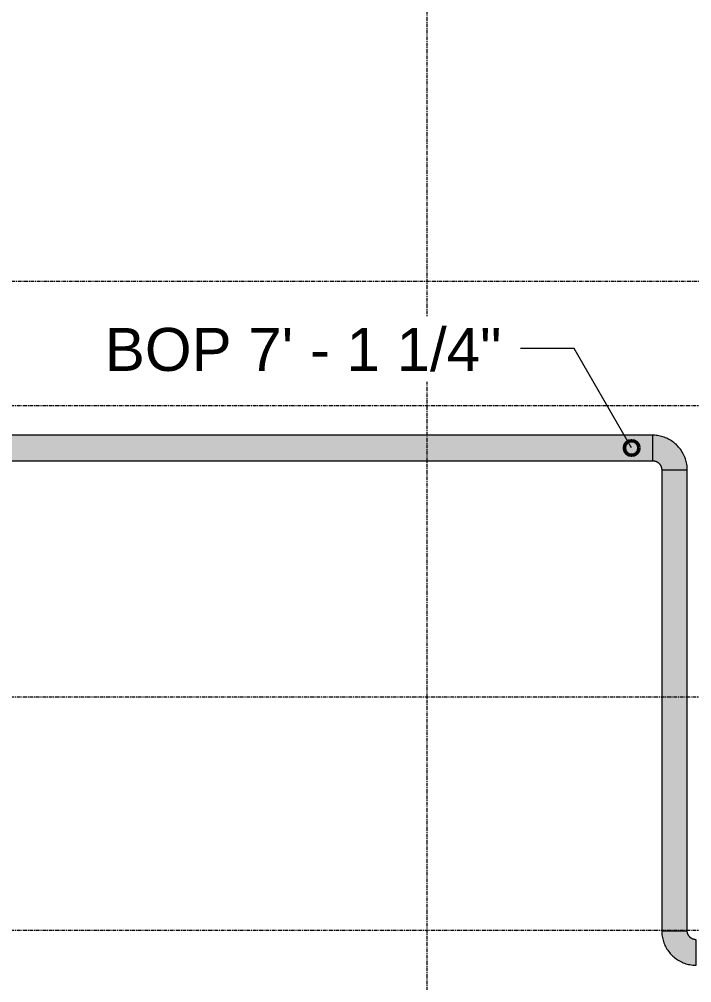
# Model space of a CAD drawing. Header units: inches. Extents: x -3679 to 241, y -496 to 1784.
# Drawn here: x -2791.9 to -2699.6, y 732.8 to 865 of the extents above; entities that cross this region are included whole.
import ezdxf

# ---------------------------------------------------------------- set-up
doc = ezdxf.new("R2010")
doc.units = ezdxf.units.IN
doc.header["$MEASUREMENT"] = 0
doc.linetypes.add('Grid Line', pattern=[0.875, 0.5, -0.125, 0.125, -0.125])
for name, color, linetype, lineweight in [('G-ANNO-DIMS', 251, 'Continuous', 9), ('P-PIPE', 1, 'Continuous', 9), ('S-GRID', 8, 'Continuous', 9)]:
    doc.layers.add(name, color=color, linetype=linetype, lineweight=lineweight)
doc.styles.add('Arial_1', font='arial.ttf', dxfattribs={"height": 5.901198})

# ---------------------------------------------------------------- blocks, each defined once
blk = doc.blocks.new('Elbow - Welded - Generic - Standard-V9-LOWER PARKING')
at = {"layer": 'P-PIPE'}
for points in [[(-2699.01, 735.2), (-2699, 736.07), (-2699.01, 738.7), (-2699.63, 738.86), (-2700.08, 739.32), (-2700.25, 739.94), (-2701.13, 739.94), (-2703.75, 739.94), (-2703.52, 738.47), (-2702.84, 737.15), (-2701.76, 736.09), (-2700.47, 735.43), (-2699.38, 735.26)], [(-2702.84, 737.15), (-2703.18, 737.81), (-2703.01, 737.43), (-2702.93, 737.29)]]:
    blk.add_hatch(color=256, dxfattribs=at).paths.add_polyline_path(points, flags=0)
at = {"layer": 'P-PIPE', "flags": 128}
for points in [[(-2703.75, 739.94), (-2703.75, 739.75), (-2703.73, 739.56), (-2703.72, 739.37), (-2703.69, 739.18), (-2703.66, 739), (-2703.61, 738.81), (-2703.57, 738.63), (-2703.51, 738.45), (-2703.45, 738.27), (-2703.38, 738.09), (-2703.3, 737.92), (-2703.21, 737.75), (-2703.12, 737.58), (-2703.03, 737.42), (-2702.92, 737.26), (-2702.81, 737.11), (-2702.7, 736.96), (-2702.57, 736.81), (-2702.45, 736.67), (-2702.36, 736.58)], [(-2699.89, 739.06), (-2699.92, 739.1), (-2699.95, 739.13), (-2699.98, 739.17), (-2700.01, 739.21), (-2700.04, 739.25), (-2700.07, 739.29), (-2700.09, 739.34), (-2700.12, 739.38), (-2700.14, 739.43), (-2700.16, 739.47), (-2700.18, 739.52), (-2700.19, 739.56), (-2700.21, 739.61), (-2700.22, 739.66), (-2700.23, 739.71), (-2700.24, 739.76), (-2700.24, 739.81), (-2700.25, 739.86), (-2700.25, 739.91), (-2700.25, 739.94)], [(-2699.01, 738.7), (-2699.06, 738.7), (-2699.11, 738.7), (-2699.16, 738.71), (-2699.21, 738.71), (-2699.25, 738.72), (-2699.3, 738.73), (-2699.35, 738.74), (-2699.4, 738.76), (-2699.45, 738.78), (-2699.49, 738.79), (-2699.54, 738.81), (-2699.58, 738.84), (-2699.63, 738.86), (-2699.67, 738.89), (-2699.71, 738.91), (-2699.75, 738.94), (-2699.79, 738.97), (-2699.83, 739), (-2699.86, 739.04), (-2699.89, 739.06)], [(-2702.36, 736.58), (-2702.22, 736.45), (-2702.08, 736.33), (-2701.93, 736.21), (-2701.78, 736.09), (-2701.63, 735.98), (-2701.47, 735.88), (-2701.3, 735.79), (-2701.13, 735.7), (-2700.96, 735.62), (-2700.79, 735.54), (-2700.61, 735.48), (-2700.43, 735.41), (-2700.25, 735.36), (-2700.06, 735.32), (-2699.88, 735.28), (-2699.69, 735.25), (-2699.5, 735.22), (-2699.31, 735.21), (-2699.13, 735.2), (-2699.01, 735.2)]]:
    blk.add_lwpolyline(points, dxfattribs=at)
at = {"layer": 'P-PIPE'}
for centre, major_axis, ratio, start_param, end_param in [((-2702, 739.94), (-1.75, 0), 0.002083, 0.002086, 0.131949), ((-2702, 739.94), (1.75, 0), 0.002083, 3.405478, 3.664553), ((-2702, 739.94), (1.75, 0), 0.002083, 3.667278, 3.926651), ((-2702, 739.94), (1.75, 0), 0.002083, 3.929077, 4.188595), ((-2702, 739.94), (1.75, 0), 0.002083, 4.190876, 4.45049), ((-2702, 739.94), (1.75, 0), 0.002083, 4.452676, 4.712366), ((-2702, 739.94), (1.75, 0), 0.002083, 4.714475, 4.974236), ((-2702, 739.94), (1.75, 0), 0.002083, 4.976275, 5.236112), ((-2702, 739.94), (1.75, 0), 0.002083, 5.238074, 5.498008), ((-2702, 739.94), (1.75, 0), 0.002083, 5.499873, 5.759953), ((-2702, 739.94), (1.75, 0), 0.002083, 5.761673, 6.022056), ((-2702, 739.94), (1.75, 0), 0.002083, 6.023472, 6.283185), ((-2699.01, 736.95), (0, 1.75), 0.002086, 6.0234, 6.281102), ((-2699.01, 736.95), (0, 1.75), 0.002086, 5.760225, 6.019303), ((-2699.01, 736.95), (0, 1.75), 0.002086, 3.141593, 5.757503)]:
    blk.add_ellipse(centre, major_axis=major_axis, ratio=ratio, start_param=start_param, end_param=end_param, dxfattribs=at)
blk = doc.blocks.new('Elbow - Welded - Generic - Standard-1140190-LOWER PARKING')
at = {"layer": 'P-PIPE'}
for points in [[(-2702, 803.15), (-2700.25, 803.15), (-2700.48, 804.62), (-2701.16, 805.94), (-2702.23, 807), (-2703.53, 807.66), (-2704.99, 807.9), (-2704.99, 807.02), (-2704.99, 804.4), (-2704.37, 804.23), (-2703.92, 803.77), (-2703.75, 803.15), (-2702.66, 803.15), (-2702, 803.15)], [(-2700.82, 805.28), (-2700.99, 805.66), (-2701.05, 805.73), (-2700.95, 805.53)]]:
    blk.add_hatch(color=256, dxfattribs=at).paths.add_polyline_path(points, flags=0)
at = {"layer": 'P-PIPE', "flags": 128}
for points in [[(-2701.66, 806.52), (-2701.79, 806.66), (-2701.94, 806.78), (-2702.08, 806.9), (-2702.24, 807.01), (-2702.39, 807.12), (-2702.55, 807.22), (-2702.72, 807.32), (-2702.89, 807.4), (-2703.06, 807.48), (-2703.23, 807.56), (-2703.41, 807.62), (-2703.59, 807.68), (-2703.77, 807.74), (-2703.96, 807.78), (-2704.14, 807.82), (-2704.33, 807.85), (-2704.52, 807.87), (-2704.71, 807.89), (-2704.9, 807.9), (-2704.99, 807.9)], [(-2700.25, 803.15), (-2700.25, 803.34), (-2700.27, 803.53), (-2700.28, 803.72), (-2700.31, 803.91), (-2700.34, 804.1), (-2700.39, 804.28), (-2700.43, 804.46), (-2700.49, 804.65), (-2700.55, 804.82), (-2700.62, 805), (-2700.7, 805.17), (-2700.79, 805.34), (-2700.88, 805.51), (-2700.97, 805.67), (-2701.08, 805.83), (-2701.19, 805.99), (-2701.3, 806.14), (-2701.43, 806.28), (-2701.55, 806.42), (-2701.66, 806.52)], [(-2704.99, 804.4), (-2704.94, 804.4), (-2704.89, 804.39), (-2704.84, 804.39), (-2704.79, 804.38), (-2704.75, 804.37), (-2704.7, 804.36), (-2704.65, 804.35), (-2704.6, 804.33), (-2704.55, 804.32), (-2704.51, 804.3), (-2704.46, 804.28), (-2704.42, 804.26), (-2704.38, 804.23), (-2704.33, 804.21), (-2704.29, 804.18), (-2704.25, 804.15), (-2704.21, 804.12), (-2704.17, 804.09), (-2704.14, 804.05), (-2704.12, 804.04)], [(-2704.12, 804.04), (-2704.08, 804), (-2704.05, 803.96), (-2704.02, 803.93), (-2703.99, 803.89), (-2703.96, 803.85), (-2703.93, 803.8), (-2703.91, 803.76), (-2703.89, 803.72), (-2703.86, 803.67), (-2703.84, 803.63), (-2703.83, 803.58), (-2703.81, 803.53), (-2703.8, 803.49), (-2703.78, 803.44), (-2703.77, 803.39), (-2703.76, 803.34), (-2703.76, 803.29), (-2703.75, 803.24), (-2703.75, 803.19), (-2703.75, 803.15)]]:
    blk.add_lwpolyline(points, dxfattribs=at)
at = {"layer": 'P-PIPE'}
for centre, major_axis, ratio, start_param, end_param in [((-2704.99, 806.15), (0, 1.75), 0.002077, 6.151252, 6.28113), ((-2704.99, 806.15), (0, 1.75), 0.002077, 5.760216, 6.019331), ((-2704.99, 806.15), (0, 1.75), 0.002077, 5.498122, 5.757531), ((-2704.99, 806.15), (0, 1.75), 0.002077, 5.23618, 5.495732), ((-2704.99, 806.15), (0, 1.75), 0.002077, 4.974287, 5.233933), ((-2704.99, 806.15), (0, 1.75), 0.002077, 4.712412, 4.972133), ((-2704.99, 806.15), (0, 1.75), 0.002077, 4.450542, 4.710334), ((-2704.99, 806.15), (0, 1.75), 0.002077, 4.188668, 4.448535), ((-2704.99, 806.15), (0, 1.75), 0.002077, 3.926774, 4.186735), ((-2704.99, 806.15), (0, 1.75), 0.002077, 3.664831, 3.924936), ((-2704.99, 806.15), (0, 1.75), 0.002077, 3.402732, 3.663136), ((-2704.99, 806.15), (0, 1.75), 0.002077, 3.141593, 3.401337), ((-2702, 803.15), (1.75, 0), 0.002055, 3.143669, 3.273537), ((-2702, 803.15), (1.75, 0), 0.002055, 3.405469, 3.664556), ((-2702, 803.15), (1.75, 0), 0.002055, 3.667268, 3.926652), ((-2702, 803.15), (1.75, 0), 0.002055, 3.929067, 4.188596), ((-2702, 803.15), (1.75, 0), 0.002055, 4.190867, 4.45049), ((-2702, 803.15), (-1.75, 0), 0.002055, 1.311074, 1.570773), ((-2702, 803.15), (1.75, 0), 0.002055, 4.714466, 4.974236), ((-2702, 803.15), (1.75, 0), 0.002055, 4.976265, 5.236112), ((-2702, 803.15), (1.75, 0), 0.002055, 5.238064, 5.498007), ((-2702, 803.15), (1.75, 0), 0.002055, 5.499864, 5.759951), ((-2702, 803.15), (1.75, 0), 0.002055, 5.761663, 6.022052), ((-2702, 803.15), (-1.75, 0), 0.002055, 2.88187, 3.141593)]:
    blk.add_ellipse(centre, major_axis=major_axis, ratio=ratio, start_param=start_param, end_param=end_param, dxfattribs=at)

msp = doc.modelspace()

# ---------------------------------------------------------------- hatches: boundary and pattern name
at = {"layer": 'P-PIPE'}
for points in [[(-2798.34, 806.15), (-2704.99, 806.15), (-2704.99, 807.9), (-2803.86, 807.9), (-2803.86, 806.74), (-2803.86, 806.15)], [(-2796.55, 804.4), (-2704.99, 804.4), (-2704.99, 805.5), (-2704.99, 806.15), (-2803.86, 806.14), (-2803.86, 804.4)], [(-2702, 739.94), (-2702, 803.15), (-2703.75, 803.15), (-2703.75, 739.94), (-2702.88, 739.94), (-2702.45, 739.94)], [(-2702, 739.94), (-2700.25, 739.94), (-2700.25, 803.15), (-2701.13, 803.15), (-2702, 803.15), (-2702, 741.06)]]:
    msp.add_hatch(color=256, dxfattribs=at).paths.add_polyline_path(points, flags=0)

# ---------------------------------------------------------------- linework, layer by layer
at = {"layer": 'G-ANNO-DIMS'}
for p, q in [((-2715.77, 819.81), (-2724.63, 819.81)), ((-2707.88, 806.15), (-2715.77, 819.81))]:
    msp.add_line(p, q, dxfattribs=at)
at = {"layer": 'G-ANNO-DIMS', "lineweight": 50}
msp.add_circle((-2707.88, 806.15), 1, dxfattribs=at)
at = {"layer": 'P-PIPE'}
for p, q in [((-2704.99, 807.9), (-2803.86, 807.9)), ((-2803.86, 804.4), (-2704.99, 804.4)), ((-2703.75, 803.15), (-2703.75, 739.94)), ((-2700.25, 739.94), (-2700.25, 803.15))]:
    msp.add_line(p, q, dxfattribs=at)
for centre, major_axis, ratio, start_param, end_param in [((-2704.99, 806.15), (0, 1.75), 0.002077, 6.021386, 6.151264), ((-2704.99, 806.15), (0, 1.75), 0.002077, 5.759587, 6.019987), ((-2704.99, 806.15), (0, 1.75), 0.002077, 5.497787, 5.757891), ((-2704.99, 806.15), (0, 1.75), 0.002077, 5.235988, 5.495948), ((-2704.99, 806.15), (0, 1.75), 0.002077, 4.974188, 5.234055), ((-2704.99, 806.15), (0, 1.75), 0.002077, 4.712389, 4.97218), ((-2704.99, 806.15), (0, 1.75), 0.002077, 4.45059, 4.71031), ((-2704.99, 806.15), (0, 1.75), 0.002077, 4.18879, 4.448435), ((-2704.99, 806.15), (0, 1.75), 0.002077, 3.926991, 4.186542), ((-2704.99, 806.15), (0, 1.75), 0.002077, 3.665191, 3.924599), ((-2704.99, 806.15), (0, 1.75), 0.002077, 3.403392, 3.662503), ((-2704.99, 806.15), (0, 1.75), 0.002077, 3.141593, 3.271471), ((-2702, 803.15), (1.75, 0), 0.002055, 3.273525, 3.403392), ((-2702, 803.15), (1.75, 0), 0.002055, 3.404806, 3.665191), ((-2702, 803.15), (1.75, 0), 0.002055, 3.666905, 3.926991), ((-2702, 803.15), (1.75, 0), 0.002055, 3.928849, 4.18879), ((-2702, 803.15), (1.75, 0), 0.002055, 4.190743, 4.45059), ((-2702, 803.15), (1.75, 0), 0.002055, 4.452619, 4.712389), ((-2702, 803.15), (1.75, 0), 0.002055, 4.714489, 4.974188), ((-2702, 803.15), (1.75, 0), 0.002055, 4.976365, 5.235988), ((-2702, 803.15), (1.75, 0), 0.002055, 5.23826, 5.497787), ((-2702, 803.15), (1.75, 0), 0.002055, 5.500204, 5.759587), ((-2702, 803.15), (1.75, 0), 0.002055, 5.762303, 6.021386), ((-2702, 803.15), (1.75, 0), 0.002055, 6.153318, 6.283185), ((-2702, 739.94), (1.75, 0), 0.002055, 3.273808, 3.403392), ((-2702, 739.94), (1.75, 0), 0.002055, 3.404813, 3.665191), ((-2702, 739.94), (1.75, 0), 0.002055, 3.666913, 3.926991), ((-2702, 739.94), (1.75, 0), 0.002055, 3.928858, 4.18879), ((-2702, 739.94), (1.75, 0), 0.002055, 4.190753, 4.45059), ((-2702, 739.94), (1.75, 0), 0.002055, 4.452629, 4.712389), ((-2702, 739.94), (1.75, 0), 0.002055, 4.714499, 4.974188), ((-2702, 739.94), (1.75, 0), 0.002055, 4.976375, 5.235988), ((-2702, 739.94), (1.75, 0), 0.002055, 5.23827, 5.497787), ((-2702, 739.94), (1.75, 0), 0.002055, 5.500215, 5.759587), ((-2702, 739.94), (1.75, 0), 0.002055, 5.762315, 6.021386), ((-2702, 739.94), (1.75, 0), 0.002055, 6.152971, 6.283185)]:
    msp.add_ellipse(centre, major_axis=major_axis, ratio=ratio, start_param=start_param, end_param=end_param, dxfattribs=at)
at = {"layer": 'S-GRID', "linetype": 'Grid Line'}
for p, q in [((-2736, 1771.74), (-2736, -484.26)), ((228, 829), (-3666.39, 829)), ((-3666.39, 812), (228, 812)), ((-3666.39, 772), (228, 772)), ((-3666.39, 740), (228, 740))]:
    msp.add_line(p, q, dxfattribs=at)

# ---------------------------------------------------------------- block references
at = {"layer": 'P-PIPE'}
for name in ['Elbow - Welded - Generic - Standard-1140190-LOWER PARKING', 'Elbow - Welded - Generic - Standard-V9-LOWER PARKING']:
    msp.add_blockref(name, (0, 0), dxfattribs=at)

# ---------------------------------------------------------------- next in the draw order: texts
at = {"layer": 'G-ANNO-DIMS', "insert": (-2780.19, 822.62), "char_height": 5.9012, "width": 55.56, "attachment_point": 1, "line_spacing_factor": 0.938532, "style": 'Arial_1', "bg_fill": 3, "box_fill_scale": 1.25, "bg_fill_color": 0, "bg_fill_transparency": 0}
msp.add_mtext('BOP 7\' - 1 1/4"', dxfattribs=at)

doc.saveas('drawing.dxf')
